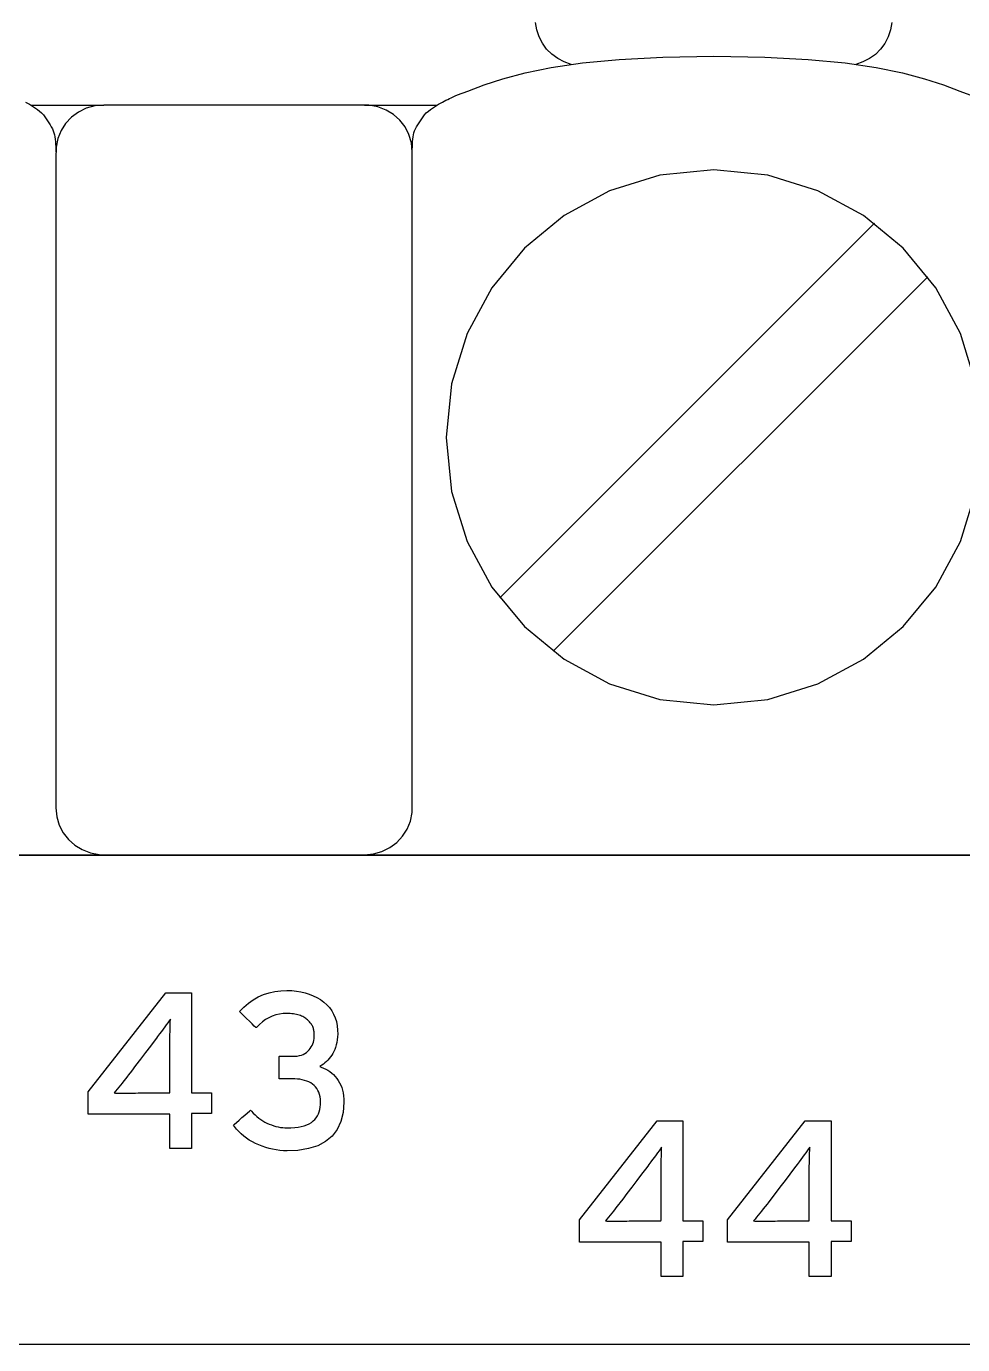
# Model space of a CAD drawing. Extents: x 1 to 47.7, y 0.2 to 35.
# Drawn here: x 40.741 to 41.326, y 10.665 to 11.489 of the extents above; entities that cross this region are included whole.
import ezdxf

# ---------------------------------------------------------------- set-up
doc = ezdxf.new("R2010")
doc.units = 0
doc.header["$MEASUREMENT"] = 0
for name, color, linetype in [('5_1___24__TARGET_LEDS___12', 7, 'CONTINUOUS'), ('6_1__EMPTY_IO_BOARD_POSITI', 7, 'CONTINUOUS'), ('6_2___8__INDEPENDENT_INPUT', 7, 'CONTINUOUS'), ('6_3___8__OPTOISO_INDEPENDE', 7, 'CONTINUOUS'), ('6_4___24__OPTOISO_INDEPEND', 7, 'CONTINUOUS'), ('6_5___8__INDEPENDENT_INPUT', 7, 'CONTINUOUS'), ('6_6___8__INDEPENDENT_INPUT', 7, 'CONTINUOUS'), ('6_7___8__OPTOISO_INDEPENDE', 7, 'CONTINUOUS'), ('6_8___8__OPTOISO_INDEPENDE', 7, 'CONTINUOUS'), ('8_0_____DWG', 7, 'CONTINUOUS')]:
    doc.layers.add(name, color=color, linetype=linetype)

msp = doc.modelspace()

# ---------------------------------------------------------------- linework, layer by layer
at = {"layer": '5_1___24__TARGET_LEDS___12'}
for points in [[(41.08171, 11.46532), (41.07728, 11.46681), (41.07319, 11.46893), (41.0695, 11.47162), (41.06629, 11.47481), (41.06361, 11.47846), (41.06152, 11.48249), (41.06009, 11.48685), (41.05937, 11.49149)], [(41.28207, 11.49148), (41.28134, 11.48682), (41.27989, 11.48244), (41.27778, 11.47839), (41.27507, 11.47475), (41.27182, 11.47156), (41.2681, 11.46889), (41.26397, 11.46679), (41.25949, 11.46532)], [(40.9823, 11.41065), (40.9823, 11.41215), (40.98233, 11.41372), (40.98237, 11.41532), (40.98245, 11.41692), (40.98258, 11.41848), (40.98275, 11.41996), (40.98297, 11.42134), (40.98327, 11.42256), (40.98369, 11.4237), (40.98428, 11.42495), (40.98497, 11.42621), (40.98573, 11.42747), (40.98654, 11.42874), (40.98737, 11.43001), (40.98821, 11.43128), (40.98904, 11.43254), (40.98984, 11.43379), (40.99106, 11.43494), (40.99237, 11.43601), (40.99365, 11.437), (40.99491, 11.43793), (40.99615, 11.43879), (40.99739, 11.4396), (40.99862, 11.44036), (40.99985, 11.44107), (41.00108, 11.44173), (41.00225, 11.44235), (41.00335, 11.44291), (41.0044, 11.44344), (41.00547, 11.44395), (41.00658, 11.44446), (41.00777, 11.44498), (41.0091, 11.44555), (41.0106, 11.44617), (41.01692, 11.44865), (41.0272, 11.45246), (41.03899, 11.45627), (41.0528, 11.45994), (41.06918, 11.4633), (41.08864, 11.46618), (41.11171, 11.46844), (41.13891, 11.46991), (41.17077, 11.47044), (41.20263, 11.46991), (41.22983, 11.46844), (41.2529, 11.46618), (41.27236, 11.4633), (41.28873, 11.45994), (41.30255, 11.45627), (41.31434, 11.45246), (41.32462, 11.44865), (41.33093, 11.44617)], [(40.74045, 11.44173), (40.74168, 11.44107), (40.74292, 11.44036), (40.74414, 11.4396), (40.74538, 11.43879), (40.74662, 11.43793), (40.74788, 11.437), (40.74916, 11.43601), (40.75047, 11.43494), (40.7517, 11.43379), (40.75249, 11.43254), (40.75332, 11.43128), (40.75416, 11.43001), (40.755, 11.42874), (40.7558, 11.42747), (40.75656, 11.42621), (40.75725, 11.42495), (40.75785, 11.4237), (40.75827, 11.42256), (40.75858, 11.42134), (40.75883, 11.41996), (40.75904, 11.41848), (40.7592, 11.41692), (40.75931, 11.41532), (40.75939, 11.41372), (40.75944, 11.41215), (40.75945, 11.41065)], [(40.74391, 11.43989), (40.78945, 11.43989)], [(40.95231, 11.43989), (40.99786, 11.43989)], [(41.33471, 11.26565), (41.32496, 11.29706), (41.30953, 11.3255), (41.2891, 11.3503), (41.26434, 11.37076), (41.23593, 11.38622), (41.20454, 11.39599), (41.17084, 11.39939), (41.13709, 11.39599), (41.10566, 11.38622), (41.07722, 11.37076), (41.05244, 11.3503), (41.032, 11.3255), (41.01657, 11.29706), (41.00682, 11.26565), (41.00342, 11.23194), (41.00682, 11.19826), (41.01657, 11.16689), (41.032, 11.13851), (41.05244, 11.11379), (41.07722, 11.09339), (41.10566, 11.07799), (41.13709, 11.06826), (41.17084, 11.06487), (41.20454, 11.06826), (41.23593, 11.07799), (41.26434, 11.09339), (41.2891, 11.11379), (41.30953, 11.13851), (41.32496, 11.16689), (41.33471, 11.19826)], [(41.037, 11.13171), (41.27126, 11.36598)], [(41.07042, 11.09829), (41.30469, 11.33255)], [(39.4199, 10.97097), (39.5591, 10.97097), (39.70052, 10.97097), (39.98826, 10.97097), (40.27957, 10.97097), (40.57088, 10.97097), (40.85863, 10.97097), (41.00005, 10.97097), (41.13925, 10.97097), (41.27577, 10.97097), (41.40918, 10.97097)]]:
    msp.add_lwpolyline(points, dxfattribs=at)
msp.add_lwpolyline([(40.9823, 11.41065), (40.98176, 11.41621), (40.9802, 11.42142), (40.97773, 11.42618), (40.97445, 11.43038), (40.97045, 11.43394), (40.96585, 11.43676), (40.96073, 11.43873), (40.9552, 11.43976), (40.95068, 11.43989), (40.93888, 11.43989), (40.91833, 11.43989), (40.89221, 11.43989), (40.8637, 11.43989), (40.83599, 11.43989), (40.81226, 11.43989), (40.79568, 11.43989), (40.78945, 11.43989), (40.78375, 11.43937), (40.77841, 11.43785), (40.77354, 11.43545), (40.76922, 11.43225), (40.76557, 11.42835), (40.76268, 11.42386), (40.76065, 11.41887), (40.75959, 11.41347), (40.75945, 11.40656), (40.75945, 11.37683), (40.75945, 11.32506), (40.75945, 11.25926), (40.75945, 11.18744), (40.75945, 11.11763), (40.75945, 11.05784), (40.75945, 11.01609), (40.75945, 11.00039), (40.75999, 10.99482), (40.76155, 10.98962), (40.76402, 10.98486), (40.7673, 10.98066), (40.7713, 10.9771), (40.77591, 10.97428), (40.78103, 10.97231), (40.78656, 10.97128), (40.79108, 10.97114), (40.80288, 10.97114), (40.82343, 10.97114), (40.84955, 10.97114), (40.87806, 10.97114), (40.90577, 10.97114), (40.9295, 10.97114), (40.94608, 10.97114), (40.95231, 10.97114), (40.95801, 10.97167), (40.96334, 10.97319), (40.96822, 10.97559), (40.97253, 10.97879), (40.97619, 10.98269), (40.97907, 10.98718), (40.9811, 10.99217), (40.98216, 10.99757), (40.9823, 11.00448), (40.9823, 11.03421), (40.9823, 11.08598), (40.9823, 11.15178), (40.9823, 11.2236), (40.9823, 11.29341), (40.9823, 11.3532), (40.9823, 11.39495)], close=True, dxfattribs=at)
at = {"layer": '6_1__EMPTY_IO_BOARD_POSITI'}
msp.add_lwpolyline([(41.40712, 10.97072), (41.21914, 10.97072), (41.0254, 10.97072), (40.8271, 10.97072), (40.62549, 10.97072), (40.21719, 10.97072), (39.81028, 10.97072), (39.61041, 10.97072), (39.41457, 10.97072)], dxfattribs=at)
at = {"layer": '6_2___8__INDEPENDENT_INPUT'}
for points in [[(41.08171, 11.46532), (41.07728, 11.46681), (41.07319, 11.46893), (41.0695, 11.47162), (41.06629, 11.47481), (41.06361, 11.47846), (41.06152, 11.48249), (41.06009, 11.48685), (41.05937, 11.49149)], [(41.28207, 11.49148), (41.28134, 11.48682), (41.27989, 11.48244), (41.27778, 11.47839), (41.27507, 11.47475), (41.27182, 11.47156), (41.2681, 11.46889), (41.26397, 11.46679), (41.25949, 11.46532)], [(40.9823, 11.41065), (40.9823, 11.41215), (40.98233, 11.41372), (40.98237, 11.41532), (40.98245, 11.41692), (40.98258, 11.41848), (40.98275, 11.41996), (40.98297, 11.42134), (40.98327, 11.42256), (40.98369, 11.4237), (40.98428, 11.42495), (40.98497, 11.42621), (40.98573, 11.42747), (40.98654, 11.42874), (40.98737, 11.43001), (40.98821, 11.43128), (40.98904, 11.43254), (40.98984, 11.43379), (40.99106, 11.43494), (40.99237, 11.43601), (40.99365, 11.437), (40.99491, 11.43793), (40.99615, 11.43879), (40.99739, 11.4396), (40.99862, 11.44036), (40.99985, 11.44107), (41.00108, 11.44173), (41.00225, 11.44235), (41.00335, 11.44291), (41.0044, 11.44344), (41.00547, 11.44395), (41.00658, 11.44446), (41.00777, 11.44498), (41.0091, 11.44555), (41.0106, 11.44617), (41.01692, 11.44865), (41.0272, 11.45246), (41.03899, 11.45627), (41.0528, 11.45994), (41.06918, 11.4633), (41.08864, 11.46618), (41.11171, 11.46844), (41.13891, 11.46991), (41.17077, 11.47044), (41.20263, 11.46991), (41.22983, 11.46844), (41.2529, 11.46618), (41.27236, 11.4633), (41.28873, 11.45994), (41.30255, 11.45627), (41.31434, 11.45246), (41.32462, 11.44865), (41.33093, 11.44617)], [(40.74045, 11.44173), (40.74168, 11.44107), (40.74292, 11.44036), (40.74414, 11.4396), (40.74538, 11.43879), (40.74662, 11.43793), (40.74788, 11.437), (40.74916, 11.43601), (40.75047, 11.43494), (40.7517, 11.43379), (40.75249, 11.43254), (40.75332, 11.43128), (40.75416, 11.43001), (40.755, 11.42874), (40.7558, 11.42747), (40.75656, 11.42621), (40.75725, 11.42495), (40.75785, 11.4237), (40.75827, 11.42256), (40.75858, 11.42134), (40.75883, 11.41996), (40.75904, 11.41848), (40.7592, 11.41692), (40.75931, 11.41532), (40.75939, 11.41372), (40.75944, 11.41215), (40.75945, 11.41065)], [(40.74391, 11.43989), (40.78945, 11.43989)], [(40.95231, 11.43989), (40.99786, 11.43989)], [(41.33471, 11.26565), (41.32496, 11.29706), (41.30953, 11.3255), (41.2891, 11.3503), (41.26434, 11.37076), (41.23593, 11.38622), (41.20454, 11.39599), (41.17084, 11.39939), (41.13709, 11.39599), (41.10566, 11.38622), (41.07722, 11.37076), (41.05244, 11.3503), (41.032, 11.3255), (41.01657, 11.29706), (41.00682, 11.26565), (41.00342, 11.23194), (41.00682, 11.19826), (41.01657, 11.16689), (41.032, 11.13851), (41.05244, 11.11379), (41.07722, 11.09339), (41.10566, 11.07799), (41.13709, 11.06826), (41.17084, 11.06487), (41.20454, 11.06826), (41.23593, 11.07799), (41.26434, 11.09339), (41.2891, 11.11379), (41.30953, 11.13851), (41.32496, 11.16689), (41.33471, 11.19826)], [(41.037, 11.13171), (41.27126, 11.36598)], [(41.07042, 11.09829), (41.30469, 11.33255)], [(39.4199, 10.97097), (39.5591, 10.97097), (39.70052, 10.97097), (39.98826, 10.97097), (40.27957, 10.97097), (40.57088, 10.97097), (40.85863, 10.97097), (41.00005, 10.97097), (41.13925, 10.97097), (41.27577, 10.97097), (41.40918, 10.97097)]]:
    msp.add_lwpolyline(points, dxfattribs=at)
msp.add_lwpolyline([(40.9823, 11.41065), (40.98176, 11.41621), (40.9802, 11.42142), (40.97773, 11.42618), (40.97445, 11.43038), (40.97045, 11.43394), (40.96585, 11.43676), (40.96073, 11.43873), (40.9552, 11.43976), (40.95068, 11.43989), (40.93888, 11.43989), (40.91833, 11.43989), (40.89221, 11.43989), (40.8637, 11.43989), (40.83599, 11.43989), (40.81226, 11.43989), (40.79568, 11.43989), (40.78945, 11.43989), (40.78375, 11.43937), (40.77841, 11.43785), (40.77354, 11.43545), (40.76922, 11.43225), (40.76557, 11.42835), (40.76268, 11.42386), (40.76065, 11.41887), (40.75959, 11.41347), (40.75945, 11.40656), (40.75945, 11.37683), (40.75945, 11.32506), (40.75945, 11.25926), (40.75945, 11.18744), (40.75945, 11.11763), (40.75945, 11.05784), (40.75945, 11.01609), (40.75945, 11.00039), (40.75999, 10.99482), (40.76155, 10.98962), (40.76402, 10.98486), (40.7673, 10.98066), (40.7713, 10.9771), (40.77591, 10.97428), (40.78103, 10.97231), (40.78656, 10.97128), (40.79108, 10.97114), (40.80288, 10.97114), (40.82343, 10.97114), (40.84955, 10.97114), (40.87806, 10.97114), (40.90577, 10.97114), (40.9295, 10.97114), (40.94608, 10.97114), (40.95231, 10.97114), (40.95801, 10.97167), (40.96334, 10.97319), (40.96822, 10.97559), (40.97253, 10.97879), (40.97619, 10.98269), (40.97907, 10.98718), (40.9811, 10.99217), (40.98216, 10.99757), (40.9823, 11.00448), (40.9823, 11.03421), (40.9823, 11.08598), (40.9823, 11.15178), (40.9823, 11.2236), (40.9823, 11.29341), (40.9823, 11.3532), (40.9823, 11.39495)], close=True, dxfattribs=at)
at = {"layer": '6_3___8__OPTOISO_INDEPENDE'}
for points in [[(41.08171, 11.46532), (41.07728, 11.46681), (41.07319, 11.46893), (41.0695, 11.47162), (41.06629, 11.47481), (41.06361, 11.47846), (41.06152, 11.48249), (41.06009, 11.48685), (41.05937, 11.49149)], [(41.28207, 11.49148), (41.28134, 11.48682), (41.27989, 11.48244), (41.27778, 11.47839), (41.27507, 11.47475), (41.27182, 11.47156), (41.2681, 11.46889), (41.26397, 11.46679), (41.25949, 11.46532)], [(40.9823, 11.41065), (40.9823, 11.41215), (40.98233, 11.41372), (40.98237, 11.41532), (40.98245, 11.41692), (40.98258, 11.41848), (40.98275, 11.41996), (40.98297, 11.42134), (40.98327, 11.42256), (40.98369, 11.4237), (40.98428, 11.42495), (40.98497, 11.42621), (40.98573, 11.42747), (40.98654, 11.42874), (40.98737, 11.43001), (40.98821, 11.43128), (40.98904, 11.43254), (40.98984, 11.43379), (40.99106, 11.43494), (40.99237, 11.43601), (40.99365, 11.437), (40.99491, 11.43793), (40.99615, 11.43879), (40.99739, 11.4396), (40.99862, 11.44036), (40.99985, 11.44107), (41.00108, 11.44173), (41.00225, 11.44235), (41.00335, 11.44291), (41.0044, 11.44344), (41.00547, 11.44395), (41.00658, 11.44446), (41.00777, 11.44498), (41.0091, 11.44555), (41.0106, 11.44617), (41.01692, 11.44865), (41.0272, 11.45246), (41.03899, 11.45627), (41.0528, 11.45994), (41.06918, 11.4633), (41.08864, 11.46618), (41.11171, 11.46844), (41.13891, 11.46991), (41.17077, 11.47044), (41.20263, 11.46991), (41.22983, 11.46844), (41.2529, 11.46618), (41.27236, 11.4633), (41.28873, 11.45994), (41.30255, 11.45627), (41.31434, 11.45246), (41.32462, 11.44865), (41.33093, 11.44617)], [(40.74045, 11.44173), (40.74168, 11.44107), (40.74292, 11.44036), (40.74414, 11.4396), (40.74538, 11.43879), (40.74662, 11.43793), (40.74788, 11.437), (40.74916, 11.43601), (40.75047, 11.43494), (40.7517, 11.43379), (40.75249, 11.43254), (40.75332, 11.43128), (40.75416, 11.43001), (40.755, 11.42874), (40.7558, 11.42747), (40.75656, 11.42621), (40.75725, 11.42495), (40.75785, 11.4237), (40.75827, 11.42256), (40.75858, 11.42134), (40.75883, 11.41996), (40.75904, 11.41848), (40.7592, 11.41692), (40.75931, 11.41532), (40.75939, 11.41372), (40.75944, 11.41215), (40.75945, 11.41065)], [(40.74391, 11.43989), (40.78945, 11.43989)], [(40.95231, 11.43989), (40.99786, 11.43989)], [(41.33471, 11.26565), (41.32496, 11.29706), (41.30953, 11.3255), (41.2891, 11.3503), (41.26434, 11.37076), (41.23593, 11.38622), (41.20454, 11.39599), (41.17084, 11.39939), (41.13709, 11.39599), (41.10566, 11.38622), (41.07722, 11.37076), (41.05244, 11.3503), (41.032, 11.3255), (41.01657, 11.29706), (41.00682, 11.26565), (41.00342, 11.23194), (41.00682, 11.19826), (41.01657, 11.16689), (41.032, 11.13851), (41.05244, 11.11379), (41.07722, 11.09339), (41.10566, 11.07799), (41.13709, 11.06826), (41.17084, 11.06487), (41.20454, 11.06826), (41.23593, 11.07799), (41.26434, 11.09339), (41.2891, 11.11379), (41.30953, 11.13851), (41.32496, 11.16689), (41.33471, 11.19826)], [(41.037, 11.13171), (41.27126, 11.36598)], [(41.07042, 11.09829), (41.30469, 11.33255)], [(39.4199, 10.97097), (39.5591, 10.97097), (39.70052, 10.97097), (39.98826, 10.97097), (40.27957, 10.97097), (40.57088, 10.97097), (40.85863, 10.97097), (41.00005, 10.97097), (41.13925, 10.97097), (41.27577, 10.97097), (41.40918, 10.97097)]]:
    msp.add_lwpolyline(points, dxfattribs=at)
msp.add_lwpolyline([(40.9823, 11.41065), (40.98176, 11.41621), (40.9802, 11.42142), (40.97773, 11.42618), (40.97445, 11.43038), (40.97045, 11.43394), (40.96585, 11.43676), (40.96073, 11.43873), (40.9552, 11.43976), (40.95068, 11.43989), (40.93888, 11.43989), (40.91833, 11.43989), (40.89221, 11.43989), (40.8637, 11.43989), (40.83599, 11.43989), (40.81226, 11.43989), (40.79568, 11.43989), (40.78945, 11.43989), (40.78375, 11.43937), (40.77841, 11.43785), (40.77354, 11.43545), (40.76922, 11.43225), (40.76557, 11.42835), (40.76268, 11.42386), (40.76065, 11.41887), (40.75959, 11.41347), (40.75945, 11.40656), (40.75945, 11.37683), (40.75945, 11.32506), (40.75945, 11.25926), (40.75945, 11.18744), (40.75945, 11.11763), (40.75945, 11.05784), (40.75945, 11.01609), (40.75945, 11.00039), (40.75999, 10.99482), (40.76155, 10.98962), (40.76402, 10.98486), (40.7673, 10.98066), (40.7713, 10.9771), (40.77591, 10.97428), (40.78103, 10.97231), (40.78656, 10.97128), (40.79108, 10.97114), (40.80288, 10.97114), (40.82343, 10.97114), (40.84955, 10.97114), (40.87806, 10.97114), (40.90577, 10.97114), (40.9295, 10.97114), (40.94608, 10.97114), (40.95231, 10.97114), (40.95801, 10.97167), (40.96334, 10.97319), (40.96822, 10.97559), (40.97253, 10.97879), (40.97619, 10.98269), (40.97907, 10.98718), (40.9811, 10.99217), (40.98216, 10.99757), (40.9823, 11.00448), (40.9823, 11.03421), (40.9823, 11.08598), (40.9823, 11.15178), (40.9823, 11.2236), (40.9823, 11.29341), (40.9823, 11.3532), (40.9823, 11.39495)], close=True, dxfattribs=at)
at = {"layer": '6_4___24__OPTOISO_INDEPEND'}
for points in [[(41.08171, 11.46532), (41.07728, 11.46681), (41.07319, 11.46893), (41.0695, 11.47162), (41.06629, 11.47481), (41.06361, 11.47846), (41.06152, 11.48249), (41.06009, 11.48685), (41.05937, 11.49149)], [(41.28207, 11.49148), (41.28134, 11.48682), (41.27989, 11.48244), (41.27778, 11.47839), (41.27507, 11.47475), (41.27182, 11.47156), (41.2681, 11.46889), (41.26397, 11.46679), (41.25949, 11.46532)], [(40.9823, 11.41065), (40.9823, 11.41215), (40.98233, 11.41372), (40.98237, 11.41532), (40.98245, 11.41692), (40.98258, 11.41848), (40.98275, 11.41996), (40.98297, 11.42134), (40.98327, 11.42256), (40.98369, 11.4237), (40.98428, 11.42495), (40.98497, 11.42621), (40.98573, 11.42747), (40.98654, 11.42874), (40.98737, 11.43001), (40.98821, 11.43128), (40.98904, 11.43254), (40.98984, 11.43379), (40.99106, 11.43494), (40.99237, 11.43601), (40.99365, 11.437), (40.99491, 11.43793), (40.99615, 11.43879), (40.99739, 11.4396), (40.99862, 11.44036), (40.99985, 11.44107), (41.00108, 11.44173), (41.00225, 11.44235), (41.00335, 11.44291), (41.0044, 11.44344), (41.00547, 11.44395), (41.00658, 11.44446), (41.00777, 11.44498), (41.0091, 11.44555), (41.0106, 11.44617), (41.01692, 11.44865), (41.0272, 11.45246), (41.03899, 11.45627), (41.0528, 11.45994), (41.06918, 11.4633), (41.08864, 11.46618), (41.11171, 11.46844), (41.13891, 11.46991), (41.17077, 11.47044), (41.20263, 11.46991), (41.22983, 11.46844), (41.2529, 11.46618), (41.27236, 11.4633), (41.28873, 11.45994), (41.30255, 11.45627), (41.31434, 11.45246), (41.32462, 11.44865), (41.33093, 11.44617)], [(40.74045, 11.44173), (40.74168, 11.44107), (40.74292, 11.44036), (40.74414, 11.4396), (40.74538, 11.43879), (40.74662, 11.43793), (40.74788, 11.437), (40.74916, 11.43601), (40.75047, 11.43494), (40.7517, 11.43379), (40.75249, 11.43254), (40.75332, 11.43128), (40.75416, 11.43001), (40.755, 11.42874), (40.7558, 11.42747), (40.75656, 11.42621), (40.75725, 11.42495), (40.75785, 11.4237), (40.75827, 11.42256), (40.75858, 11.42134), (40.75883, 11.41996), (40.75904, 11.41848), (40.7592, 11.41692), (40.75931, 11.41532), (40.75939, 11.41372), (40.75944, 11.41215), (40.75945, 11.41065)], [(40.74391, 11.43989), (40.78945, 11.43989)], [(40.95231, 11.43989), (40.99786, 11.43989)], [(41.33471, 11.26565), (41.32496, 11.29706), (41.30953, 11.3255), (41.2891, 11.3503), (41.26434, 11.37076), (41.23593, 11.38622), (41.20454, 11.39599), (41.17084, 11.39939), (41.13709, 11.39599), (41.10566, 11.38622), (41.07722, 11.37076), (41.05244, 11.3503), (41.032, 11.3255), (41.01657, 11.29706), (41.00682, 11.26565), (41.00342, 11.23194), (41.00682, 11.19826), (41.01657, 11.16689), (41.032, 11.13851), (41.05244, 11.11379), (41.07722, 11.09339), (41.10566, 11.07799), (41.13709, 11.06826), (41.17084, 11.06487), (41.20454, 11.06826), (41.23593, 11.07799), (41.26434, 11.09339), (41.2891, 11.11379), (41.30953, 11.13851), (41.32496, 11.16689), (41.33471, 11.19826)], [(41.037, 11.13171), (41.27126, 11.36598)], [(41.07042, 11.09829), (41.30469, 11.33255)], [(39.4199, 10.97097), (39.5591, 10.97097), (39.70052, 10.97097), (39.98826, 10.97097), (40.27957, 10.97097), (40.57088, 10.97097), (40.85863, 10.97097), (41.00005, 10.97097), (41.13925, 10.97097), (41.27577, 10.97097), (41.40918, 10.97097)]]:
    msp.add_lwpolyline(points, dxfattribs=at)
msp.add_lwpolyline([(40.9823, 11.41065), (40.98176, 11.41621), (40.9802, 11.42142), (40.97773, 11.42618), (40.97445, 11.43038), (40.97045, 11.43394), (40.96585, 11.43676), (40.96073, 11.43873), (40.9552, 11.43976), (40.95068, 11.43989), (40.93888, 11.43989), (40.91833, 11.43989), (40.89221, 11.43989), (40.8637, 11.43989), (40.83599, 11.43989), (40.81226, 11.43989), (40.79568, 11.43989), (40.78945, 11.43989), (40.78375, 11.43937), (40.77841, 11.43785), (40.77354, 11.43545), (40.76922, 11.43225), (40.76557, 11.42835), (40.76268, 11.42386), (40.76065, 11.41887), (40.75959, 11.41347), (40.75945, 11.40656), (40.75945, 11.37683), (40.75945, 11.32506), (40.75945, 11.25926), (40.75945, 11.18744), (40.75945, 11.11763), (40.75945, 11.05784), (40.75945, 11.01609), (40.75945, 11.00039), (40.75999, 10.99482), (40.76155, 10.98962), (40.76402, 10.98486), (40.7673, 10.98066), (40.7713, 10.9771), (40.77591, 10.97428), (40.78103, 10.97231), (40.78656, 10.97128), (40.79108, 10.97114), (40.80288, 10.97114), (40.82343, 10.97114), (40.84955, 10.97114), (40.87806, 10.97114), (40.90577, 10.97114), (40.9295, 10.97114), (40.94608, 10.97114), (40.95231, 10.97114), (40.95801, 10.97167), (40.96334, 10.97319), (40.96822, 10.97559), (40.97253, 10.97879), (40.97619, 10.98269), (40.97907, 10.98718), (40.9811, 10.99217), (40.98216, 10.99757), (40.9823, 11.00448), (40.9823, 11.03421), (40.9823, 11.08598), (40.9823, 11.15178), (40.9823, 11.2236), (40.9823, 11.29341), (40.9823, 11.3532), (40.9823, 11.39495)], close=True, dxfattribs=at)
at = {"layer": '6_5___8__INDEPENDENT_INPUT'}
for points in [[(41.08171, 11.46532), (41.07728, 11.46681), (41.07319, 11.46893), (41.0695, 11.47162), (41.06629, 11.47481), (41.06361, 11.47846), (41.06152, 11.48249), (41.06009, 11.48685), (41.05937, 11.49149)], [(41.28207, 11.49148), (41.28134, 11.48682), (41.27989, 11.48244), (41.27778, 11.47839), (41.27507, 11.47475), (41.27182, 11.47156), (41.2681, 11.46889), (41.26397, 11.46679), (41.25949, 11.46532)], [(40.9823, 11.41065), (40.9823, 11.41215), (40.98233, 11.41372), (40.98237, 11.41532), (40.98245, 11.41692), (40.98258, 11.41848), (40.98275, 11.41996), (40.98297, 11.42134), (40.98327, 11.42256), (40.98369, 11.4237), (40.98428, 11.42495), (40.98497, 11.42621), (40.98573, 11.42747), (40.98654, 11.42874), (40.98737, 11.43001), (40.98821, 11.43128), (40.98904, 11.43254), (40.98984, 11.43379), (40.99106, 11.43494), (40.99237, 11.43601), (40.99365, 11.437), (40.99491, 11.43793), (40.99615, 11.43879), (40.99739, 11.4396), (40.99862, 11.44036), (40.99985, 11.44107), (41.00108, 11.44173), (41.00225, 11.44235), (41.00335, 11.44291), (41.0044, 11.44344), (41.00547, 11.44395), (41.00658, 11.44446), (41.00777, 11.44498), (41.0091, 11.44555), (41.0106, 11.44617), (41.01692, 11.44865), (41.0272, 11.45246), (41.03899, 11.45627), (41.0528, 11.45994), (41.06918, 11.4633), (41.08864, 11.46618), (41.11171, 11.46844), (41.13891, 11.46991), (41.17077, 11.47044), (41.20263, 11.46991), (41.22983, 11.46844), (41.2529, 11.46618), (41.27236, 11.4633), (41.28873, 11.45994), (41.30255, 11.45627), (41.31434, 11.45246), (41.32462, 11.44865), (41.33093, 11.44617)], [(40.74045, 11.44173), (40.74168, 11.44107), (40.74292, 11.44036), (40.74414, 11.4396), (40.74538, 11.43879), (40.74662, 11.43793), (40.74788, 11.437), (40.74916, 11.43601), (40.75047, 11.43494), (40.7517, 11.43379), (40.75249, 11.43254), (40.75332, 11.43128), (40.75416, 11.43001), (40.755, 11.42874), (40.7558, 11.42747), (40.75656, 11.42621), (40.75725, 11.42495), (40.75785, 11.4237), (40.75827, 11.42256), (40.75858, 11.42134), (40.75883, 11.41996), (40.75904, 11.41848), (40.7592, 11.41692), (40.75931, 11.41532), (40.75939, 11.41372), (40.75944, 11.41215), (40.75945, 11.41065)], [(40.74391, 11.43989), (40.78945, 11.43989)], [(40.95231, 11.43989), (40.99786, 11.43989)], [(41.33471, 11.26565), (41.32496, 11.29706), (41.30953, 11.3255), (41.2891, 11.3503), (41.26434, 11.37076), (41.23593, 11.38622), (41.20454, 11.39599), (41.17084, 11.39939), (41.13709, 11.39599), (41.10566, 11.38622), (41.07722, 11.37076), (41.05244, 11.3503), (41.032, 11.3255), (41.01657, 11.29706), (41.00682, 11.26565), (41.00342, 11.23194), (41.00682, 11.19826), (41.01657, 11.16689), (41.032, 11.13851), (41.05244, 11.11379), (41.07722, 11.09339), (41.10566, 11.07799), (41.13709, 11.06826), (41.17084, 11.06487), (41.20454, 11.06826), (41.23593, 11.07799), (41.26434, 11.09339), (41.2891, 11.11379), (41.30953, 11.13851), (41.32496, 11.16689), (41.33471, 11.19826)], [(41.037, 11.13171), (41.27126, 11.36598)], [(41.07042, 11.09829), (41.30469, 11.33255)], [(39.4199, 10.97097), (39.5591, 10.97097), (39.70052, 10.97097), (39.98826, 10.97097), (40.27957, 10.97097), (40.57088, 10.97097), (40.85863, 10.97097), (41.00005, 10.97097), (41.13925, 10.97097), (41.27577, 10.97097), (41.40918, 10.97097)]]:
    msp.add_lwpolyline(points, dxfattribs=at)
msp.add_lwpolyline([(40.9823, 11.41065), (40.98176, 11.41621), (40.9802, 11.42142), (40.97773, 11.42618), (40.97445, 11.43038), (40.97045, 11.43394), (40.96585, 11.43676), (40.96073, 11.43873), (40.9552, 11.43976), (40.95068, 11.43989), (40.93888, 11.43989), (40.91833, 11.43989), (40.89221, 11.43989), (40.8637, 11.43989), (40.83599, 11.43989), (40.81226, 11.43989), (40.79568, 11.43989), (40.78945, 11.43989), (40.78375, 11.43937), (40.77841, 11.43785), (40.77354, 11.43545), (40.76922, 11.43225), (40.76557, 11.42835), (40.76268, 11.42386), (40.76065, 11.41887), (40.75959, 11.41347), (40.75945, 11.40656), (40.75945, 11.37683), (40.75945, 11.32506), (40.75945, 11.25926), (40.75945, 11.18744), (40.75945, 11.11763), (40.75945, 11.05784), (40.75945, 11.01609), (40.75945, 11.00039), (40.75999, 10.99482), (40.76155, 10.98962), (40.76402, 10.98486), (40.7673, 10.98066), (40.7713, 10.9771), (40.77591, 10.97428), (40.78103, 10.97231), (40.78656, 10.97128), (40.79108, 10.97114), (40.80288, 10.97114), (40.82343, 10.97114), (40.84955, 10.97114), (40.87806, 10.97114), (40.90577, 10.97114), (40.9295, 10.97114), (40.94608, 10.97114), (40.95231, 10.97114), (40.95801, 10.97167), (40.96334, 10.97319), (40.96822, 10.97559), (40.97253, 10.97879), (40.97619, 10.98269), (40.97907, 10.98718), (40.9811, 10.99217), (40.98216, 10.99757), (40.9823, 11.00448), (40.9823, 11.03421), (40.9823, 11.08598), (40.9823, 11.15178), (40.9823, 11.2236), (40.9823, 11.29341), (40.9823, 11.3532), (40.9823, 11.39495)], close=True, dxfattribs=at)
at = {"layer": '6_6___8__INDEPENDENT_INPUT'}
for points in [[(41.08171, 11.46532), (41.07728, 11.46681), (41.07319, 11.46893), (41.0695, 11.47162), (41.06629, 11.47481), (41.06361, 11.47846), (41.06152, 11.48249), (41.06009, 11.48685), (41.05937, 11.49149)], [(41.28207, 11.49148), (41.28134, 11.48682), (41.27989, 11.48244), (41.27778, 11.47839), (41.27507, 11.47475), (41.27182, 11.47156), (41.2681, 11.46889), (41.26397, 11.46679), (41.25949, 11.46532)], [(40.9823, 11.41065), (40.9823, 11.41215), (40.98233, 11.41372), (40.98237, 11.41532), (40.98245, 11.41692), (40.98258, 11.41848), (40.98275, 11.41996), (40.98297, 11.42134), (40.98327, 11.42256), (40.98369, 11.4237), (40.98428, 11.42495), (40.98497, 11.42621), (40.98573, 11.42747), (40.98654, 11.42874), (40.98737, 11.43001), (40.98821, 11.43128), (40.98904, 11.43254), (40.98984, 11.43379), (40.99106, 11.43494), (40.99237, 11.43601), (40.99365, 11.437), (40.99491, 11.43793), (40.99615, 11.43879), (40.99739, 11.4396), (40.99862, 11.44036), (40.99985, 11.44107), (41.00108, 11.44173), (41.00225, 11.44235), (41.00335, 11.44291), (41.0044, 11.44344), (41.00547, 11.44395), (41.00658, 11.44446), (41.00777, 11.44498), (41.0091, 11.44555), (41.0106, 11.44617), (41.01692, 11.44865), (41.0272, 11.45246), (41.03899, 11.45627), (41.0528, 11.45994), (41.06918, 11.4633), (41.08864, 11.46618), (41.11171, 11.46844), (41.13891, 11.46991), (41.17077, 11.47044), (41.20263, 11.46991), (41.22983, 11.46844), (41.2529, 11.46618), (41.27236, 11.4633), (41.28873, 11.45994), (41.30255, 11.45627), (41.31434, 11.45246), (41.32462, 11.44865), (41.33093, 11.44617)], [(40.74045, 11.44173), (40.74168, 11.44107), (40.74292, 11.44036), (40.74414, 11.4396), (40.74538, 11.43879), (40.74662, 11.43793), (40.74788, 11.437), (40.74916, 11.43601), (40.75047, 11.43494), (40.7517, 11.43379), (40.75249, 11.43254), (40.75332, 11.43128), (40.75416, 11.43001), (40.755, 11.42874), (40.7558, 11.42747), (40.75656, 11.42621), (40.75725, 11.42495), (40.75785, 11.4237), (40.75827, 11.42256), (40.75858, 11.42134), (40.75883, 11.41996), (40.75904, 11.41848), (40.7592, 11.41692), (40.75931, 11.41532), (40.75939, 11.41372), (40.75944, 11.41215), (40.75945, 11.41065)], [(40.74391, 11.43989), (40.78945, 11.43989)], [(40.95231, 11.43989), (40.99786, 11.43989)], [(41.33471, 11.26565), (41.32496, 11.29706), (41.30953, 11.3255), (41.2891, 11.3503), (41.26434, 11.37076), (41.23593, 11.38622), (41.20454, 11.39599), (41.17084, 11.39939), (41.13709, 11.39599), (41.10566, 11.38622), (41.07722, 11.37076), (41.05244, 11.3503), (41.032, 11.3255), (41.01657, 11.29706), (41.00682, 11.26565), (41.00342, 11.23194), (41.00682, 11.19826), (41.01657, 11.16689), (41.032, 11.13851), (41.05244, 11.11379), (41.07722, 11.09339), (41.10566, 11.07799), (41.13709, 11.06826), (41.17084, 11.06487), (41.20454, 11.06826), (41.23593, 11.07799), (41.26434, 11.09339), (41.2891, 11.11379), (41.30953, 11.13851), (41.32496, 11.16689), (41.33471, 11.19826)], [(41.037, 11.13171), (41.27126, 11.36598)], [(41.07042, 11.09829), (41.30469, 11.33255)], [(39.4199, 10.97097), (39.5591, 10.97097), (39.70052, 10.97097), (39.98826, 10.97097), (40.27957, 10.97097), (40.57088, 10.97097), (40.85863, 10.97097), (41.00005, 10.97097), (41.13925, 10.97097), (41.27577, 10.97097), (41.40918, 10.97097)]]:
    msp.add_lwpolyline(points, dxfattribs=at)
msp.add_lwpolyline([(40.9823, 11.41065), (40.98176, 11.41621), (40.9802, 11.42142), (40.97773, 11.42618), (40.97445, 11.43038), (40.97045, 11.43394), (40.96585, 11.43676), (40.96073, 11.43873), (40.9552, 11.43976), (40.95068, 11.43989), (40.93888, 11.43989), (40.91833, 11.43989), (40.89221, 11.43989), (40.8637, 11.43989), (40.83599, 11.43989), (40.81226, 11.43989), (40.79568, 11.43989), (40.78945, 11.43989), (40.78375, 11.43937), (40.77841, 11.43785), (40.77354, 11.43545), (40.76922, 11.43225), (40.76557, 11.42835), (40.76268, 11.42386), (40.76065, 11.41887), (40.75959, 11.41347), (40.75945, 11.40656), (40.75945, 11.37683), (40.75945, 11.32506), (40.75945, 11.25926), (40.75945, 11.18744), (40.75945, 11.11763), (40.75945, 11.05784), (40.75945, 11.01609), (40.75945, 11.00039), (40.75999, 10.99482), (40.76155, 10.98962), (40.76402, 10.98486), (40.7673, 10.98066), (40.7713, 10.9771), (40.77591, 10.97428), (40.78103, 10.97231), (40.78656, 10.97128), (40.79108, 10.97114), (40.80288, 10.97114), (40.82343, 10.97114), (40.84955, 10.97114), (40.87806, 10.97114), (40.90577, 10.97114), (40.9295, 10.97114), (40.94608, 10.97114), (40.95231, 10.97114), (40.95801, 10.97167), (40.96334, 10.97319), (40.96822, 10.97559), (40.97253, 10.97879), (40.97619, 10.98269), (40.97907, 10.98718), (40.9811, 10.99217), (40.98216, 10.99757), (40.9823, 11.00448), (40.9823, 11.03421), (40.9823, 11.08598), (40.9823, 11.15178), (40.9823, 11.2236), (40.9823, 11.29341), (40.9823, 11.3532), (40.9823, 11.39495)], close=True, dxfattribs=at)
at = {"layer": '6_7___8__OPTOISO_INDEPENDE'}
for points in [[(41.08171, 11.46532), (41.07728, 11.46681), (41.07319, 11.46893), (41.0695, 11.47162), (41.06629, 11.47481), (41.06361, 11.47846), (41.06152, 11.48249), (41.06009, 11.48685), (41.05937, 11.49149)], [(41.28207, 11.49148), (41.28134, 11.48682), (41.27989, 11.48244), (41.27778, 11.47839), (41.27507, 11.47475), (41.27182, 11.47156), (41.2681, 11.46889), (41.26397, 11.46679), (41.25949, 11.46532)], [(40.9823, 11.41065), (40.9823, 11.41215), (40.98233, 11.41372), (40.98237, 11.41532), (40.98245, 11.41692), (40.98258, 11.41848), (40.98275, 11.41996), (40.98297, 11.42134), (40.98327, 11.42256), (40.98369, 11.4237), (40.98428, 11.42495), (40.98497, 11.42621), (40.98573, 11.42747), (40.98654, 11.42874), (40.98737, 11.43001), (40.98821, 11.43128), (40.98904, 11.43254), (40.98984, 11.43379), (40.99106, 11.43494), (40.99237, 11.43601), (40.99365, 11.437), (40.99491, 11.43793), (40.99615, 11.43879), (40.99739, 11.4396), (40.99862, 11.44036), (40.99985, 11.44107), (41.00108, 11.44173), (41.00225, 11.44235), (41.00335, 11.44291), (41.0044, 11.44344), (41.00547, 11.44395), (41.00658, 11.44446), (41.00777, 11.44498), (41.0091, 11.44555), (41.0106, 11.44617), (41.01692, 11.44865), (41.0272, 11.45246), (41.03899, 11.45627), (41.0528, 11.45994), (41.06918, 11.4633), (41.08864, 11.46618), (41.11171, 11.46844), (41.13891, 11.46991), (41.17077, 11.47044), (41.20263, 11.46991), (41.22983, 11.46844), (41.2529, 11.46618), (41.27236, 11.4633), (41.28873, 11.45994), (41.30255, 11.45627), (41.31434, 11.45246), (41.32462, 11.44865), (41.33093, 11.44617)], [(40.74045, 11.44173), (40.74168, 11.44107), (40.74292, 11.44036), (40.74414, 11.4396), (40.74538, 11.43879), (40.74662, 11.43793), (40.74788, 11.437), (40.74916, 11.43601), (40.75047, 11.43494), (40.7517, 11.43379), (40.75249, 11.43254), (40.75332, 11.43128), (40.75416, 11.43001), (40.755, 11.42874), (40.7558, 11.42747), (40.75656, 11.42621), (40.75725, 11.42495), (40.75785, 11.4237), (40.75827, 11.42256), (40.75858, 11.42134), (40.75883, 11.41996), (40.75904, 11.41848), (40.7592, 11.41692), (40.75931, 11.41532), (40.75939, 11.41372), (40.75944, 11.41215), (40.75945, 11.41065)], [(40.74391, 11.43989), (40.78945, 11.43989)], [(40.95231, 11.43989), (40.99786, 11.43989)], [(41.33471, 11.26565), (41.32496, 11.29706), (41.30953, 11.3255), (41.2891, 11.3503), (41.26434, 11.37076), (41.23593, 11.38622), (41.20454, 11.39599), (41.17084, 11.39939), (41.13709, 11.39599), (41.10566, 11.38622), (41.07722, 11.37076), (41.05244, 11.3503), (41.032, 11.3255), (41.01657, 11.29706), (41.00682, 11.26565), (41.00342, 11.23194), (41.00682, 11.19826), (41.01657, 11.16689), (41.032, 11.13851), (41.05244, 11.11379), (41.07722, 11.09339), (41.10566, 11.07799), (41.13709, 11.06826), (41.17084, 11.06487), (41.20454, 11.06826), (41.23593, 11.07799), (41.26434, 11.09339), (41.2891, 11.11379), (41.30953, 11.13851), (41.32496, 11.16689), (41.33471, 11.19826)], [(41.037, 11.13171), (41.27126, 11.36598)], [(41.07042, 11.09829), (41.30469, 11.33255)], [(39.4199, 10.97097), (39.5591, 10.97097), (39.70052, 10.97097), (39.98826, 10.97097), (40.27957, 10.97097), (40.57088, 10.97097), (40.85863, 10.97097), (41.00005, 10.97097), (41.13925, 10.97097), (41.27577, 10.97097), (41.40918, 10.97097)]]:
    msp.add_lwpolyline(points, dxfattribs=at)
msp.add_lwpolyline([(40.9823, 11.41065), (40.98176, 11.41621), (40.9802, 11.42142), (40.97773, 11.42618), (40.97445, 11.43038), (40.97045, 11.43394), (40.96585, 11.43676), (40.96073, 11.43873), (40.9552, 11.43976), (40.95068, 11.43989), (40.93888, 11.43989), (40.91833, 11.43989), (40.89221, 11.43989), (40.8637, 11.43989), (40.83599, 11.43989), (40.81226, 11.43989), (40.79568, 11.43989), (40.78945, 11.43989), (40.78375, 11.43937), (40.77841, 11.43785), (40.77354, 11.43545), (40.76922, 11.43225), (40.76557, 11.42835), (40.76268, 11.42386), (40.76065, 11.41887), (40.75959, 11.41347), (40.75945, 11.40656), (40.75945, 11.37683), (40.75945, 11.32506), (40.75945, 11.25926), (40.75945, 11.18744), (40.75945, 11.11763), (40.75945, 11.05784), (40.75945, 11.01609), (40.75945, 11.00039), (40.75999, 10.99482), (40.76155, 10.98962), (40.76402, 10.98486), (40.7673, 10.98066), (40.7713, 10.9771), (40.77591, 10.97428), (40.78103, 10.97231), (40.78656, 10.97128), (40.79108, 10.97114), (40.80288, 10.97114), (40.82343, 10.97114), (40.84955, 10.97114), (40.87806, 10.97114), (40.90577, 10.97114), (40.9295, 10.97114), (40.94608, 10.97114), (40.95231, 10.97114), (40.95801, 10.97167), (40.96334, 10.97319), (40.96822, 10.97559), (40.97253, 10.97879), (40.97619, 10.98269), (40.97907, 10.98718), (40.9811, 10.99217), (40.98216, 10.99757), (40.9823, 11.00448), (40.9823, 11.03421), (40.9823, 11.08598), (40.9823, 11.15178), (40.9823, 11.2236), (40.9823, 11.29341), (40.9823, 11.3532), (40.9823, 11.39495)], close=True, dxfattribs=at)
at = {"layer": '6_8___8__OPTOISO_INDEPENDE'}
for points in [[(41.08171, 11.46532), (41.07728, 11.46681), (41.07319, 11.46893), (41.0695, 11.47162), (41.06629, 11.47481), (41.06361, 11.47846), (41.06152, 11.48249), (41.06009, 11.48685), (41.05937, 11.49149)], [(41.28207, 11.49148), (41.28134, 11.48682), (41.27989, 11.48244), (41.27778, 11.47839), (41.27507, 11.47475), (41.27182, 11.47156), (41.2681, 11.46889), (41.26397, 11.46679), (41.25949, 11.46532)], [(40.9823, 11.41065), (40.9823, 11.41215), (40.98233, 11.41372), (40.98237, 11.41532), (40.98245, 11.41692), (40.98258, 11.41848), (40.98275, 11.41996), (40.98297, 11.42134), (40.98327, 11.42256), (40.98369, 11.4237), (40.98428, 11.42495), (40.98497, 11.42621), (40.98573, 11.42747), (40.98654, 11.42874), (40.98737, 11.43001), (40.98821, 11.43128), (40.98904, 11.43254), (40.98984, 11.43379), (40.99106, 11.43494), (40.99237, 11.43601), (40.99365, 11.437), (40.99491, 11.43793), (40.99615, 11.43879), (40.99739, 11.4396), (40.99862, 11.44036), (40.99985, 11.44107), (41.00108, 11.44173), (41.00225, 11.44235), (41.00335, 11.44291), (41.0044, 11.44344), (41.00547, 11.44395), (41.00658, 11.44446), (41.00777, 11.44498), (41.0091, 11.44555), (41.0106, 11.44617), (41.01692, 11.44865), (41.0272, 11.45246), (41.03899, 11.45627), (41.0528, 11.45994), (41.06918, 11.4633), (41.08864, 11.46618), (41.11171, 11.46844), (41.13891, 11.46991), (41.17077, 11.47044), (41.20263, 11.46991), (41.22983, 11.46844), (41.2529, 11.46618), (41.27236, 11.4633), (41.28873, 11.45994), (41.30255, 11.45627), (41.31434, 11.45246), (41.32462, 11.44865), (41.33093, 11.44617)], [(40.74045, 11.44173), (40.74168, 11.44107), (40.74292, 11.44036), (40.74414, 11.4396), (40.74538, 11.43879), (40.74662, 11.43793), (40.74788, 11.437), (40.74916, 11.43601), (40.75047, 11.43494), (40.7517, 11.43379), (40.75249, 11.43254), (40.75332, 11.43128), (40.75416, 11.43001), (40.755, 11.42874), (40.7558, 11.42747), (40.75656, 11.42621), (40.75725, 11.42495), (40.75785, 11.4237), (40.75827, 11.42256), (40.75858, 11.42134), (40.75883, 11.41996), (40.75904, 11.41848), (40.7592, 11.41692), (40.75931, 11.41532), (40.75939, 11.41372), (40.75944, 11.41215), (40.75945, 11.41065)], [(40.74391, 11.43989), (40.78945, 11.43989)], [(40.95231, 11.43989), (40.99786, 11.43989)], [(41.33471, 11.26565), (41.32496, 11.29706), (41.30953, 11.3255), (41.2891, 11.3503), (41.26434, 11.37076), (41.23593, 11.38622), (41.20454, 11.39599), (41.17084, 11.39939), (41.13709, 11.39599), (41.10566, 11.38622), (41.07722, 11.37076), (41.05244, 11.3503), (41.032, 11.3255), (41.01657, 11.29706), (41.00682, 11.26565), (41.00342, 11.23194), (41.00682, 11.19826), (41.01657, 11.16689), (41.032, 11.13851), (41.05244, 11.11379), (41.07722, 11.09339), (41.10566, 11.07799), (41.13709, 11.06826), (41.17084, 11.06487), (41.20454, 11.06826), (41.23593, 11.07799), (41.26434, 11.09339), (41.2891, 11.11379), (41.30953, 11.13851), (41.32496, 11.16689), (41.33471, 11.19826)], [(41.037, 11.13171), (41.27126, 11.36598)], [(41.07042, 11.09829), (41.30469, 11.33255)], [(39.4199, 10.97097), (39.5591, 10.97097), (39.70052, 10.97097), (39.98826, 10.97097), (40.27957, 10.97097), (40.57088, 10.97097), (40.85863, 10.97097), (41.00005, 10.97097), (41.13925, 10.97097), (41.27577, 10.97097), (41.40918, 10.97097)]]:
    msp.add_lwpolyline(points, dxfattribs=at)
msp.add_lwpolyline([(40.9823, 11.41065), (40.98176, 11.41621), (40.9802, 11.42142), (40.97773, 11.42618), (40.97445, 11.43038), (40.97045, 11.43394), (40.96585, 11.43676), (40.96073, 11.43873), (40.9552, 11.43976), (40.95068, 11.43989), (40.93888, 11.43989), (40.91833, 11.43989), (40.89221, 11.43989), (40.8637, 11.43989), (40.83599, 11.43989), (40.81226, 11.43989), (40.79568, 11.43989), (40.78945, 11.43989), (40.78375, 11.43937), (40.77841, 11.43785), (40.77354, 11.43545), (40.76922, 11.43225), (40.76557, 11.42835), (40.76268, 11.42386), (40.76065, 11.41887), (40.75959, 11.41347), (40.75945, 11.40656), (40.75945, 11.37683), (40.75945, 11.32506), (40.75945, 11.25926), (40.75945, 11.18744), (40.75945, 11.11763), (40.75945, 11.05784), (40.75945, 11.01609), (40.75945, 11.00039), (40.75999, 10.99482), (40.76155, 10.98962), (40.76402, 10.98486), (40.7673, 10.98066), (40.7713, 10.9771), (40.77591, 10.97428), (40.78103, 10.97231), (40.78656, 10.97128), (40.79108, 10.97114), (40.80288, 10.97114), (40.82343, 10.97114), (40.84955, 10.97114), (40.87806, 10.97114), (40.90577, 10.97114), (40.9295, 10.97114), (40.94608, 10.97114), (40.95231, 10.97114), (40.95801, 10.97167), (40.96334, 10.97319), (40.96822, 10.97559), (40.97253, 10.97879), (40.97619, 10.98269), (40.97907, 10.98718), (40.9811, 10.99217), (40.98216, 10.99757), (40.9823, 11.00448), (40.9823, 11.03421), (40.9823, 11.08598), (40.9823, 11.15178), (40.9823, 11.2236), (40.9823, 11.29341), (40.9823, 11.3532), (40.9823, 11.39495)], close=True, dxfattribs=at)
at = {"layer": '8_0_____DWG'}
for points in [[(40.84432, 10.80932), (40.84432, 10.78748), (40.83063, 10.78748), (40.83063, 10.80885), (40.77966, 10.80885), (40.77966, 10.82275), (40.82817, 10.88466), (40.84432, 10.88466), (40.84432, 10.82213), (40.8568, 10.82213), (40.8568, 10.80932), (40.84432, 10.80932)], [(41.15148, 10.72928), (41.15148, 10.70744), (41.13778, 10.70744), (41.13778, 10.72881), (41.08681, 10.72881), (41.08681, 10.74272), (41.13532, 10.80463), (41.15148, 10.80463), (41.15148, 10.74209), (41.16394, 10.74209), (41.16394, 10.72928), (41.15148, 10.72928)], [(41.24411, 10.72928), (41.24411, 10.70744), (41.23041, 10.70744), (41.23041, 10.72881), (41.17944, 10.72881), (41.17944, 10.74272), (41.22796, 10.80463), (41.24411, 10.80463), (41.24411, 10.74209), (41.25658, 10.74209), (41.25658, 10.72928), (41.24411, 10.72928)], [(41.3515, 10.66478), (41.2906, 10.66478), (41.22877, 10.66478), (41.16602, 10.66478), (41.10237, 10.66478), (41.03782, 10.66478), (40.97239, 10.66478), (40.90609, 10.66478), (40.83893, 10.66478), (40.77092, 10.66478), (40.70208, 10.66478), (40.63242, 10.66478), (40.56195, 10.66478), (40.49068, 10.66478), (40.41863, 10.66478), (40.34579, 10.66478), (40.2722, 10.66478), (40.19786, 10.66478), (40.12277, 10.66478)]]:
    msp.add_lwpolyline(points, dxfattribs=at)
for points in [[(40.93958, 10.81634), (40.93902, 10.8099), (40.93759, 10.80422), (40.93529, 10.79931), (40.93212, 10.79517), (40.92807, 10.79179), (40.92315, 10.78918), (40.91736, 10.78733), (40.9107, 10.78624), (40.90397, 10.78593), (40.90168, 10.78604), (40.89942, 10.78625), (40.89719, 10.78656), (40.89498, 10.78697), (40.8928, 10.78748), (40.89064, 10.78809), (40.88851, 10.7888), (40.8864, 10.78962), (40.88432, 10.79053), (40.88231, 10.79156), (40.8804, 10.79267), (40.8786, 10.79387), (40.87689, 10.79514), (40.87529, 10.7965), (40.87378, 10.79795), (40.87238, 10.79947), (40.87108, 10.80108), (40.87046, 10.8021), (40.87114, 10.80269), (40.87238, 10.80377), (40.87398, 10.80517), (40.87578, 10.80674), (40.87757, 10.8083), (40.87918, 10.80971), (40.88042, 10.81079), (40.8811, 10.81138), (40.88177, 10.81073), (40.88285, 10.80955), (40.88396, 10.80844), (40.88512, 10.8074), (40.88631, 10.80643), (40.88753, 10.80553), (40.88879, 10.8047), (40.89009, 10.80395), (40.89143, 10.80326), (40.89282, 10.80265), (40.89422, 10.80211), (40.89562, 10.80163), (40.89703, 10.80123), (40.89844, 10.8009), (40.89985, 10.80064), (40.90127, 10.80046), (40.90268, 10.80034), (40.90411, 10.80029), (40.90644, 10.80033), (40.90876, 10.80048), (40.91092, 10.80075), (40.91291, 10.80112), (40.91474, 10.8016), (40.91639, 10.8022), (40.91788, 10.8029), (40.9192, 10.80372), (40.92036, 10.80465), (40.92134, 10.80563), (40.9222, 10.80669), (40.92294, 10.80784), (40.92357, 10.80908), (40.92408, 10.81041), (40.92448, 10.81182), (40.92475, 10.81332), (40.92491, 10.81491), (40.92495, 10.81658), (40.92485, 10.81822), (40.92463, 10.81976), (40.9243, 10.8212), (40.92385, 10.82254), (40.92329, 10.82377), (40.92262, 10.82491), (40.92183, 10.82595), (40.92093, 10.82689), (40.91991, 10.82771), (40.91878, 10.82843), (40.91758, 10.82905), (40.91631, 10.82959), (40.91496, 10.83003), (40.91353, 10.83039), (40.91204, 10.83067), (40.91047, 10.83085), (40.90882, 10.83095), (40.90779, 10.83096), (40.90724, 10.83096), (40.90623, 10.83096), (40.90491, 10.83096), (40.90345, 10.83096), (40.90198, 10.83096), (40.90067, 10.83096), (40.89966, 10.83096), (40.89911, 10.83096), (40.89905, 10.83113), (40.89905, 10.83213), (40.89905, 10.83383), (40.89905, 10.83599), (40.89905, 10.83835), (40.89905, 10.84067), (40.89905, 10.84272), (40.89905, 10.84425), (40.89905, 10.84501), (40.89921, 10.84505), (40.8999, 10.84505), (40.901, 10.84505), (40.90235, 10.84505), (40.90382, 10.84505), (40.90523, 10.84505), (40.90646, 10.84505), (40.90735, 10.84505), (40.90774, 10.84505), (40.90901, 10.84509), (40.91041, 10.84523), (40.91172, 10.84547), (40.91295, 10.84582), (40.91409, 10.84626), (40.91515, 10.84681), (40.91612, 10.84746), (40.91701, 10.84822), (40.91781, 10.84907), (40.91849, 10.84996), (40.9191, 10.85089), (40.91962, 10.85186), (40.92007, 10.85287), (40.92042, 10.85393), (40.9207, 10.85503), (40.92089, 10.85618), (40.921, 10.85737), (40.92103, 10.85849), (40.92102, 10.85897), (40.921, 10.85946), (40.92095, 10.85995), (40.92089, 10.86046), (40.92081, 10.86097), (40.92072, 10.86148), (40.9206, 10.86201), (40.92047, 10.86254), (40.92031, 10.86307), (40.92008, 10.8636), (40.91982, 10.86412), (40.91953, 10.86462), (40.91922, 10.86512), (40.91887, 10.8656), (40.9185, 10.86606), (40.9181, 10.86652), (40.91767, 10.86697), (40.91721, 10.86742), (40.91672, 10.86788), (40.9162, 10.86831), (40.91564, 10.86873), (40.91505, 10.86913), (40.91443, 10.8695), (40.91377, 10.86985), (40.91308, 10.87019), (40.91235, 10.8705), (40.91157, 10.87078), (40.91073, 10.87102), (40.90985, 10.87124), (40.90892, 10.87142), (40.90795, 10.87157), (40.90693, 10.87168), (40.90587, 10.87177), (40.90477, 10.87183), (40.90362, 10.87185), (40.90154, 10.87177), (40.89917, 10.87147), (40.89689, 10.87094), (40.89469, 10.87019), (40.89257, 10.86922), (40.89053, 10.86802), (40.88857, 10.86659), (40.8867, 10.86494), (40.88491, 10.86307), (40.88438, 10.86306), (40.88347, 10.86395), (40.88209, 10.86531), (40.88043, 10.86694), (40.87867, 10.86867), (40.87699, 10.87033), (40.87556, 10.87173), (40.87457, 10.8727), (40.8742, 10.87307), (40.87692, 10.87584), (40.87978, 10.87829), (40.8828, 10.88041), (40.88597, 10.8822), (40.88929, 10.88366), (40.89276, 10.8848), (40.89638, 10.8856), (40.90015, 10.88608), (40.90394, 10.88622), (40.90696, 10.88611), (40.90986, 10.88583), (40.91265, 10.88537), (40.91533, 10.88474), (40.91788, 10.88394), (40.92032, 10.88296), (40.92264, 10.88181), (40.92485, 10.88049), (40.92693, 10.87899), (40.92881, 10.87733), (40.93046, 10.87551), (40.93189, 10.87354), (40.93309, 10.87143), (40.93406, 10.86916), (40.9348, 10.86674), (40.93532, 10.86417), (40.93561, 10.86145), (40.93564, 10.859), (40.93553, 10.85715), (40.93534, 10.85538), (40.93508, 10.85372), (40.93475, 10.85214), (40.93435, 10.85067), (40.93387, 10.84929), (40.93332, 10.848), (40.93269, 10.84681), (40.93198, 10.8457), (40.93121, 10.84464), (40.93039, 10.84363), (40.92953, 10.84269), (40.92863, 10.84179), (40.92768, 10.84096), (40.92668, 10.84017), (40.92564, 10.83945), (40.92455, 10.83878), (40.92533, 10.83828), (40.92679, 10.83774), (40.92819, 10.83711), (40.92952, 10.83638), (40.93078, 10.83555), (40.93197, 10.83462), (40.93309, 10.8336), (40.93414, 10.83247), (40.93511, 10.83124), (40.93602, 10.82995), (40.93683, 10.82857), (40.93753, 10.8271), (40.93813, 10.82553), (40.93863, 10.82388), (40.93902, 10.82213), (40.93931, 10.82029), (40.9395, 10.81836)], [(40.83103, 10.86831), (40.83024, 10.86718), (40.82939, 10.86599), (40.82848, 10.86473), (40.82752, 10.8634), (40.82649, 10.86202), (40.82542, 10.86056), (40.82428, 10.85905), (40.82308, 10.85746), (40.82231, 10.85645), (40.8209, 10.85458), (40.81852, 10.85145), (40.81555, 10.84753), (40.81234, 10.8433), (40.80926, 10.83924), (40.80668, 10.83583), (40.80495, 10.83355), (40.80426, 10.83264), (40.8031, 10.83112), (40.80197, 10.82966), (40.80087, 10.82827), (40.7998, 10.82694), (40.79876, 10.82568), (40.79775, 10.82449), (40.79677, 10.82335), (40.79582, 10.82229), (40.79667, 10.822), (40.79828, 10.822), (40.79995, 10.82201), (40.80169, 10.82202), (40.80349, 10.82204), (40.80535, 10.82206), (40.80728, 10.82208), (40.80927, 10.82211), (40.8108, 10.82213), (40.81198, 10.82213), (40.81433, 10.82213), (40.81745, 10.82213), (40.82094, 10.82213), (40.8244, 10.82213), (40.82743, 10.82213), (40.82964, 10.82213), (40.83062, 10.82213), (40.83063, 10.82295), (40.83063, 10.82566), (40.83063, 10.8297), (40.83063, 10.83452), (40.83063, 10.83955), (40.83063, 10.8442), (40.83063, 10.84793), (40.83063, 10.85014), (40.83065, 10.85157), (40.83068, 10.85395), (40.83072, 10.85626), (40.83076, 10.85848), (40.83081, 10.86061), (40.83086, 10.86266), (40.83091, 10.86463), (40.83097, 10.86651)], [(41.13817, 10.78827), (41.13738, 10.78714), (41.13653, 10.78595), (41.13562, 10.78469), (41.13466, 10.78337), (41.13364, 10.78198), (41.13256, 10.78053), (41.13143, 10.77901), (41.13024, 10.77743), (41.12947, 10.77641), (41.12805, 10.77454), (41.12568, 10.77141), (41.1227, 10.76749), (41.1195, 10.76326), (41.11642, 10.7592), (41.11384, 10.75579), (41.11211, 10.75351), (41.11142, 10.7526), (41.11025, 10.75108), (41.10911, 10.74962), (41.10801, 10.74823), (41.10694, 10.74691), (41.1059, 10.74565), (41.1049, 10.74445), (41.10392, 10.74332), (41.10298, 10.74225), (41.10382, 10.74196), (41.10543, 10.74196), (41.1071, 10.74197), (41.10883, 10.74198), (41.11063, 10.742), (41.11249, 10.74202), (41.11442, 10.74204), (41.11642, 10.74207), (41.11795, 10.74209), (41.11913, 10.74209), (41.12148, 10.74209), (41.12459, 10.74209), (41.12808, 10.74209), (41.13154, 10.74209), (41.13457, 10.74209), (41.13678, 10.74209), (41.13776, 10.74209), (41.13778, 10.74291), (41.13778, 10.74562), (41.13778, 10.74967), (41.13778, 10.75449), (41.13778, 10.75951), (41.13778, 10.76417), (41.13778, 10.76789), (41.13778, 10.77011), (41.13779, 10.77153), (41.13783, 10.77392), (41.13787, 10.77622), (41.13791, 10.77844), (41.13796, 10.78057), (41.13801, 10.78262), (41.13806, 10.78459), (41.13811, 10.78647)], [(41.23081, 10.78827), (41.23002, 10.78714), (41.22917, 10.78595), (41.22826, 10.78469), (41.2273, 10.78337), (41.22628, 10.78198), (41.2252, 10.78053), (41.22407, 10.77901), (41.22287, 10.77743), (41.22211, 10.77641), (41.22069, 10.77454), (41.21831, 10.77141), (41.21534, 10.76749), (41.21213, 10.76326), (41.20906, 10.7592), (41.20648, 10.75579), (41.20475, 10.75351), (41.20405, 10.7526), (41.20289, 10.75108), (41.20175, 10.74962), (41.20065, 10.74823), (41.19958, 10.74691), (41.19854, 10.74565), (41.19753, 10.74445), (41.19656, 10.74332), (41.19562, 10.74225), (41.19646, 10.74196), (41.19806, 10.74196), (41.19973, 10.74197), (41.20147, 10.74198), (41.20327, 10.742), (41.20513, 10.74202), (41.20706, 10.74204), (41.20905, 10.74207), (41.21058, 10.74209), (41.21176, 10.74209), (41.21411, 10.74209), (41.21723, 10.74209), (41.22072, 10.74209), (41.22418, 10.74209), (41.22721, 10.74209), (41.22942, 10.74209), (41.2304, 10.74209), (41.23041, 10.74291), (41.23041, 10.74562), (41.23041, 10.74967), (41.23041, 10.75449), (41.23041, 10.75951), (41.23041, 10.76417), (41.23041, 10.76789), (41.23041, 10.77011), (41.23043, 10.77153), (41.23047, 10.77392), (41.23051, 10.77622), (41.23055, 10.77844), (41.2306, 10.78057), (41.23064, 10.78262), (41.2307, 10.78459), (41.23075, 10.78647)]]:
    msp.add_lwpolyline(points, close=True, dxfattribs=at)

doc.saveas('drawing.dxf')
